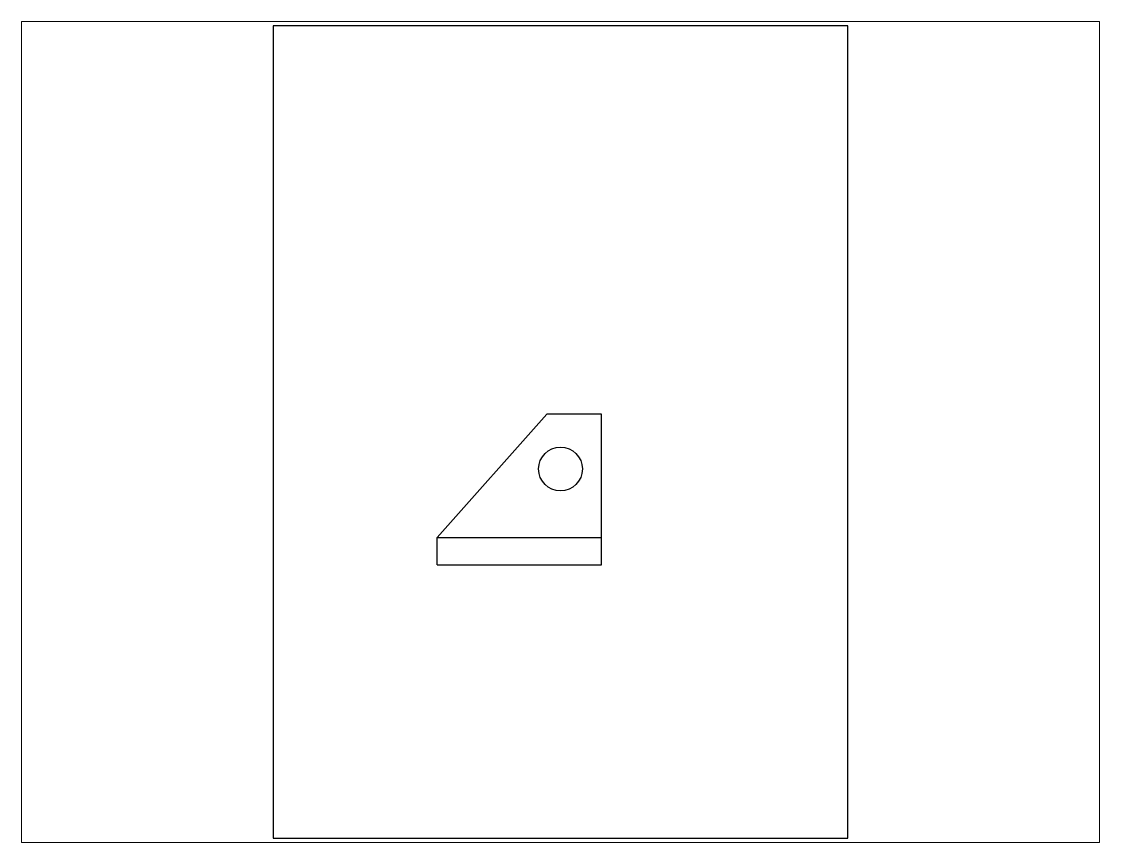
# Paper-space layout 'Layout1' of a CAD drawing. Header units: millimetres. Extents: x 1.05 to 9.45, y 0.8 to 7.2.
# The model-space entities are those that its viewports show. They can reach past a viewport. Long polylines and large blocks are cut down to what shows.
import ezdxf

# ---------------------------------------------------------------- set-up
doc = ezdxf.new("R2010")
doc.units = ezdxf.units.MM
doc.header["$MEASUREMENT"] = 0

msp = doc.modelspace()

# ---------------------------------------------------------------- linework, layer by layer
for p, q in [((60, 110), (100, 155)), ((120, 155), (100, 155)), ((120, 100), (120, 155)), ((60, 100), (60, 110)), ((60, 110), (120, 110)), ((60, 100), (120, 100))]:
    msp.add_line(p, q)
msp.add_lwpolyline([(0, 0), (210, 0), (210, 297), (0, 297)], close=True)
msp.add_circle((105, 135), 8)

psp = doc.layouts.get("Layout1")

# ---------------------------------------------------------------- viewports
at = {"layer": '0'}
psp.add_viewport(center=(5.25, 4), size=(8.4, 6.4), view_center_point=(105, 148.5), view_height=300.010135, dxfattribs=at)

doc.saveas('drawing.dxf')
